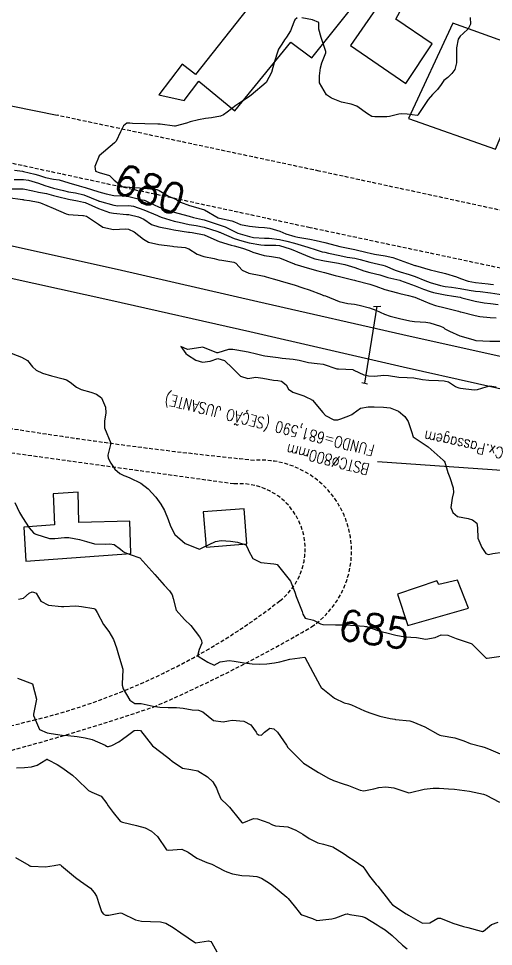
# Model space of a CAD drawing. Header units: metres. Extents: x 292545 to 299085, y 7450245 to 7463078.
# Drawn here: x 294257.9 to 294320.8, y 7462687.8 to 7462810.6 of the extents above; entities that cross this region are included whole.
import ezdxf
from ezdxf.enums import TextEntityAlignment as Align

# ---------------------------------------------------------------- set-up
doc = ezdxf.new("R2010")
doc.units = ezdxf.units.M
doc.linetypes.add('CONTINUO', pattern=[0])
doc.linetypes.add('DASHED', pattern=[0.75, 0.5, -0.25])
for name, color, linetype in [('Cotas', 45, 'Continuous'), ('Curvas de Nivel 1m', 11, 'Continuous'), ('Curvas de Nivel 5m', 15, 'Continuous'), ('Edificações', 30, 'Continuous'), ('Linha Férrea', 20, 'Continuous'), ('Pórtico', 62, 'Continuous'), ('TEXTO', 45, 'Continuous'), ('Vias Primárias', 230, 'Continuous'), ('Vias Secundárias', 230, 'DASHED')]:
    doc.layers.add(name, color=color, linetype=linetype)
doc.styles.add('ROMANS', font='romans', dxfattribs={"height": 0.2})
doc.styles.add('Style-STANDARD', font='STANDARD.shx')

msp = doc.modelspace()

# ---------------------------------------------------------------- linework, layer by layer
at = {"layer": 'Curvas de Nivel 1m', "flags": 128}
for points, elevation in [([(294257.39, 7462790.53), (294258.43, 7462790.38), (294258.56, 7462790.35), (294260.05, 7462789.99), (294260.56, 7462789.84), (294261.49, 7462789.55), (294262.55, 7462789.34), (294263.3, 7462789.21), (294264.55, 7462788.84), (294265.94, 7462788.43), (294266.54, 7462788.28), (294266.74, 7462788.22), (294268.54, 7462787.64), (294269.51, 7462787.37), (294270.53, 7462787.16), (294271.78, 7462787.1), (294272.53, 7462787.03), (294274.27, 7462786.58), (294274.53, 7462786.54), (294274.69, 7462786.5), (294275.01, 7462786.32), (294276.51, 7462785.63), (294277.54, 7462785.26), (294278.5, 7462784.97), (294280.3, 7462784.46), (294280.5, 7462784.4), (294281.08, 7462784.25), (294282.26, 7462784), (294282.49, 7462783.95), (294282.89, 7462783.82), (294284.48, 7462783.29), (294285.28, 7462783), (294286.48, 7462782.39), (294286.95, 7462782.18), (294288.47, 7462781.72), (294289, 7462781.62), (294290.46, 7462781.53), (294291.09, 7462781.5), (294292.46, 7462781.34), (294293.44, 7462781.12), (294294.45, 7462780.83), (294296.22, 7462780.3), (294296.45, 7462780.23), (294297.03, 7462780.06), (294298.11, 7462779.72), (294298.44, 7462779.64), (294298.93, 7462779.54), (294300.43, 7462779.2), (294301.43, 7462779.01), (294302.43, 7462778.86), (294303.14, 7462778.7), (294304.43, 7462778.35), (294306.11, 7462777.95), (294306.42, 7462777.85), (294307.77, 7462777.28), (294308.41, 7462777.06), (294309.6, 7462776.71), (294310.4, 7462776.44), (294311.68, 7462775.89), (294312.39, 7462775.62), (294313.78, 7462775.25), (294314.39, 7462775.13), (294315.22, 7462775.01), (294316.38, 7462774.84), (294317.55, 7462774.64), (294318.38, 7462774.51), (294319.01, 7462774.44), (294320.38, 7462774.26), (294322.12, 7462774.01)], 681), ([(294257.31, 7462789.28), (294258.55, 7462789.27), (294259.21, 7462789.17), (294260.55, 7462788.77), (294261.37, 7462788.48), (294262.54, 7462788.12), (294263.88, 7462787.8), (294264.54, 7462787.66), (294265.47, 7462787.49), (294266.53, 7462787.23), (294268.49, 7462786.44), (294268.52, 7462786.43), (294268.54, 7462786.42), (294268.61, 7462786.4), (294270.52, 7462785.87), (294271.07, 7462785.81), (294272.52, 7462785.83), (294273.11, 7462785.75), (294274.51, 7462785.27), (294276.3, 7462784.5), (294276.49, 7462784.41), (294276.81, 7462784.3), (294278.49, 7462783.77), (294279.15, 7462783.61), (294280.48, 7462783.34), (294281.41, 7462783.17), (294282.48, 7462782.95), (294284.3, 7462782.38), (294284.47, 7462782.32), (294284.56, 7462782.29), (294284.74, 7462782.21), (294286.46, 7462781.46), (294287.48, 7462781.14), (294288.45, 7462780.91), (294289.98, 7462780.61), (294290.45, 7462780.57), (294291.98, 7462780.59), (294292.45, 7462780.53), (294293.87, 7462780.1), (294294.44, 7462779.87), (294294.83, 7462779.7), (294296.43, 7462779.02), (294297.15, 7462778.78), (294298.43, 7462778.5), (294300.25, 7462778.2), (294300.42, 7462778.17), (294301.1, 7462778.01), (294302.42, 7462777.61), (294303.62, 7462777.19), (294304.41, 7462776.98), (294305.73, 7462776.64), (294306.41, 7462776.43), (294306.78, 7462776.32), (294308.4, 7462775.95), (294308.49, 7462775.92), (294310.39, 7462775.18), (294311.51, 7462774.76), (294312.38, 7462774.45), (294312.83, 7462774.32), (294314.37, 7462774.02), (294315.49, 7462773.84), (294316.37, 7462773.68), (294316.57, 7462773.63), (294318.37, 7462773.18), (294319.53, 7462772.96), (294320.36, 7462772.85), (294321.4, 7462772.73)], 682), ([(294257.04, 7462788.04), (294258.54, 7462788.02), (294259.8, 7462787.76), (294260.53, 7462787.61), (294261.6, 7462787.41), (294262.53, 7462787.16), (294263.07, 7462787.01), (294264.53, 7462786.66), (294265.72, 7462786.43), (294266.52, 7462786.29), (294266.73, 7462786.21), (294268.51, 7462785.44), (294269.96, 7462784.92), (294270.5, 7462784.8), (294272.19, 7462784.66), (294272.5, 7462784.63), (294273.8, 7462784.34), (294274.49, 7462784.01), (294275.51, 7462783.34), (294276.48, 7462783), (294278.06, 7462782.7), (294278.48, 7462782.62), (294280.41, 7462782.32), (294280.47, 7462782.31), (294280.52, 7462782.3), (294280.9, 7462782.25), (294282.47, 7462781.93), (294282.96, 7462781.73), (294284.46, 7462781.07), (294286.05, 7462780.58), (294286.45, 7462780.48), (294287.54, 7462780.17), (294288.44, 7462779.86), (294288.92, 7462779.67), (294290.43, 7462779.22), (294291.41, 7462779.1), (294292.43, 7462778.92), (294294.38, 7462778.13), (294294.42, 7462778.11), (294294.49, 7462778.09), (294296.42, 7462777.51), (294297.54, 7462777.18), (294298.41, 7462776.95), (294299.84, 7462776.59), (294300.41, 7462776.45), (294302.15, 7462776), (294302.4, 7462775.93), (294302.49, 7462775.91), (294304.39, 7462775.41), (294305.21, 7462775.14), (294306.38, 7462774.72), (294308.05, 7462774.26), (294308.38, 7462774.18), (294309.51, 7462773.91), (294310.2, 7462773.73), (294310.37, 7462773.69), (294310.69, 7462773.58), (294312.36, 7462772.85), (294313.1, 7462772.61), (294314.36, 7462772.31), (294316.14, 7462771.83), (294316.35, 7462771.76), (294316.44, 7462771.74), (294318.34, 7462771.28), (294318.99, 7462771.15), (294320.34, 7462771.02), (294321.13, 7462770.98)], 683), ([(294256.53, 7462786.9), (294258.43, 7462786.61), (294258.52, 7462786.61), (294258.6, 7462786.6), (294259.37, 7462786.51), (294260.52, 7462786.28), (294260.83, 7462786.18), (294262.51, 7462785.49), (294264.21, 7462784.73), (294264.5, 7462784.66), (294266.41, 7462784.5), (294266.49, 7462784.49), (294266.91, 7462784.42), (294268.48, 7462783.35), (294269.05, 7462782.96), (294270.48, 7462782.64), (294272.07, 7462782.76), (294272.48, 7462782.7), (294273.2, 7462782.34), (294274.46, 7462781.37), (294275.13, 7462780.99), (294276.46, 7462780.66), (294278.29, 7462780.44), (294278.45, 7462780.42), (294279.96, 7462780.26), (294280.44, 7462780.11), (294281.57, 7462779.38), (294282.43, 7462779.1), (294283.82, 7462778.83), (294284.43, 7462778.66), (294284.8, 7462778.58), (294286.42, 7462778.32), (294286.69, 7462778.18), (294287.51, 7462777.27), (294288.41, 7462776.87), (294290, 7462776.55), (294290.41, 7462776.47), (294290.67, 7462776.4), (294291.61, 7462776.12), (294292.4, 7462775.89), (294292.69, 7462775.82), (294294.39, 7462775.33), (294295.53, 7462774.93), (294296.38, 7462774.65), (294298.01, 7462774.05), (294298.27, 7462773.94), (294298.37, 7462773.91), (294298.55, 7462773.86), (294300.36, 7462773.13), (294301.49, 7462772.88), (294302.36, 7462772.76), (294303, 7462772.63), (294304.36, 7462772.29), (294305.22, 7462771.96), (294306.35, 7462771.43), (294307.11, 7462771.17), (294308.34, 7462770.88), (294309.69, 7462770.55), (294310.33, 7462770.47), (294311.82, 7462770.4), (294312.33, 7462770.3), (294313.78, 7462769.86), (294314.14, 7462769.67), (294314.32, 7462769.51), (294314.97, 7462769.19), (294316.31, 7462768.57), (294318.03, 7462768.09), (294318.3, 7462768), (294318.46, 7462767.97), (294320.3, 7462767.88), (294322.19, 7462767.88)], 684), ([(294321.11, 7462761.77), (294320.23, 7462761.92), (294319.75, 7462761.79), (294318.61, 7462761.42), (294318.23, 7462761.41), (294316.43, 7462761.63), (294316.23, 7462761.66), (294315.77, 7462761.84), (294314.83, 7462762.44), (294314.24, 7462762.58), (294313.49, 7462762.62), (294312.24, 7462762.67), (294311.37, 7462762.76), (294310.24, 7462762.99), (294309.37, 7462763.04), (294308.24, 7462763.06), (294306.9, 7462763.29), (294306.25, 7462763.32), (294305.01, 7462763.2), (294304.25, 7462763.25), (294303.66, 7462763.39), (294302.35, 7462764), (294302.25, 7462764.05), (294302.19, 7462764.06), (294300.25, 7462764.15), (294300.09, 7462764.19), (294298.26, 7462764.79), (294297.43, 7462764.89), (294296.27, 7462765.03), (294295.05, 7462765.31), (294294.27, 7462765.45), (294292.79, 7462765.6), (294292.28, 7462765.66), (294290.51, 7462765.91), (294290.28, 7462765.95), (294289.41, 7462766.15), (294288.29, 7462766.41), (294286.8, 7462766.7), (294286.29, 7462766.78), (294285.7, 7462766.78), (294284.28, 7462766.31), (294284.14, 7462766.35), (294282.29, 7462767.07), (294280.91, 7462766.88), (294280.29, 7462766.77), (294279.4, 7462767.16), (294280.06, 7462766.26), (294280.28, 7462766.05), (294281.37, 7462765.34), (294282.27, 7462765.08), (294283.28, 7462765.21), (294284.27, 7462765.59), (294285.16, 7462765.31), (294286.25, 7462764.29), (294286.35, 7462764.19), (294287.31, 7462763.24), (294288.24, 7462762.95), (294289.3, 7462763.09), (294290.24, 7462763), (294291.66, 7462762.7), (294292.24, 7462762.65), (294292.71, 7462762.58), (294293.33, 7462762.1), (294293.66, 7462761.53), (294294.22, 7462761.12), (294295.66, 7462760.64), (294296.22, 7462760.36), (294296.42, 7462760.27), (294296.84, 7462760.06), (294298.19, 7462758.42), (294298.56, 7462758.04), (294299.63, 7462757.48), (294300.18, 7462757.47), (294300.59, 7462757.6), (294301.62, 7462758.01), (294302.03, 7462758.16), (294302.19, 7462758.29), (294303.19, 7462758.99), (294304.2, 7462759.17), (294304.99, 7462759.18), (294306.2, 7462759.16), (294307.11, 7462759.03), (294308.19, 7462758.6), (294309.04, 7462757.92), (294309.49, 7462757.23), (294309.93, 7462755.9), (294310.15, 7462755.22), (294312.13, 7462753.88), (294314.12, 7462752.12), (294314.25, 7462751.99), (294314.33, 7462751.86), (294314.74, 7462750.49), (294314.98, 7462749.85), (294315.46, 7462748.45), (294315.48, 7462747.84), (294315.3, 7462747.09), (294315.15, 7462745.84), (294315.38, 7462745.19), (294316.03, 7462744.66), (294317.42, 7462744.42), (294318.02, 7462744.22), (294318.57, 7462743.8), (294318.66, 7462743.15), (294318.7, 7462741.8), (294319.22, 7462740.56), (294319.76, 7462739.79), (294319.97, 7462739.68), (294320.1, 7462739.66), (294320.68, 7462739.78), (294321.97, 7462739.94)], 684), ([(294257.42, 7462746.53), (294258.03, 7462745.21), (294258.43, 7462744.52), (294259.32, 7462743.19), (294259.88, 7462742.5), (294260, 7462742.4), (294260.19, 7462742.31), (294261.99, 7462741.75), (294262.72, 7462741.74), (294263.99, 7462741.9), (294264.57, 7462741.87), (294265.99, 7462741.61), (294266.9, 7462741.34), (294267.98, 7462741.04), (294269.37, 7462740.99), (294269.98, 7462741.04), (294270.56, 7462740.95), (294271.41, 7462740.36), (294271.7, 7462740.08), (294271.97, 7462739.91), (294272.69, 7462739.62), (294273.96, 7462739.18), (294274.74, 7462738.32), (294275.93, 7462736.97), (294276.56, 7462736.3), (294277.2, 7462735.58), (294277.91, 7462734.85), (294278.26, 7462734.28), (294278.37, 7462733.81), (294278.79, 7462732.27), (294279.86, 7462731.05), (294280.7, 7462730.25), (294281.84, 7462728.75), (294282.04, 7462728.44), (294282.12, 7462728.24), (294282.15, 7462727.91), (294281.82, 7462727.05), (294281.63, 7462726.41), (294281.66, 7462726.24), (294281.8, 7462726.09), (294282.96, 7462725.39), (294283.79, 7462724.97), (294284.58, 7462725.42), (294285.8, 7462725.61), (294286.45, 7462725.53), (294287.79, 7462725.32), (294288.82, 7462725.18), (294289.79, 7462725.11), (294290.76, 7462725.17), (294291.79, 7462725.3), (294292.49, 7462725.42), (294293.8, 7462725.79), (294295.8, 7462726.07), (294296.87, 7462724.06), (294297.77, 7462722.33), (294297.97, 7462722.05), (294299.74, 7462720.62), (294301.03, 7462720.01), (294301.6, 7462719.87), (294301.73, 7462719.84), (294301.98, 7462719.75), (294303.72, 7462718.95), (294304.42, 7462718.67), (294305.72, 7462718.26), (294307.11, 7462717.94), (294307.71, 7462717.84), (294307.82, 7462717.82), (294309.71, 7462717.6), (294310.11, 7462717.5), (294311.7, 7462716.82), (294313.42, 7462715.86), (294313.68, 7462715.73), (294313.86, 7462715.68), (294315.68, 7462715.38), (294316.83, 7462714.98), (294317.67, 7462714.63), (294319.22, 7462714.24), (294319.67, 7462714.11), (294320.42, 7462713.78), (294321.66, 7462713.25)], 686), ([(294257.89, 7462733.72), (294258.56, 7462733.85), (294259.32, 7462734.51), (294259.72, 7462734.69), (294259.9, 7462734.67), (294260.04, 7462734.63), (294260.22, 7462734.5), (294260.86, 7462733.45), (294261.89, 7462732.93), (294263.58, 7462732.76), (294263.89, 7462732.77), (294265.47, 7462732.85), (294265.89, 7462732.81), (294266.23, 7462732.76), (294267.88, 7462732.51), (294268.07, 7462732.4), (294268.32, 7462731.95), (294269.16, 7462730.39), (294269.84, 7462729.44), (294270.48, 7462728.37), (294270.89, 7462727.29), (294271.15, 7462726.37), (294271.7, 7462724.45), (294271.71, 7462724.36), (294271.62, 7462722.51), (294271.62, 7462722.36), (294271.76, 7462721.87), (294272.64, 7462720.35), (294273.31, 7462719.92), (294273.73, 7462719.92), (294274.15, 7462719.9), (294275.73, 7462719.56), (294276.59, 7462719.44), (294277.72, 7462719.39), (294278.83, 7462719.38), (294279.72, 7462719.29), (294280.89, 7462719.08), (294281.72, 7462719.02), (294282.32, 7462718.83), (294282.99, 7462718.23), (294283.71, 7462717.68), (294284.98, 7462717.47), (294285.71, 7462717.61), (294286.2, 7462717.69), (294287.71, 7462717.57), (294288.65, 7462717.1), (294289.36, 7462716.14), (294289.47, 7462715.93), (294289.68, 7462715.77), (294290.08, 7462715.73), (294290.47, 7462716.13), (294291.18, 7462716.63), (294291.69, 7462716.55), (294292.17, 7462716.12), (294293.37, 7462714.4), (294293.57, 7462714.1), (294293.66, 7462714), (294294.62, 7462713.05), (294295.57, 7462712.07), (294295.64, 7462712), (294295.84, 7462711.87), (294297.62, 7462710.8), (294298.95, 7462710.04), (294299.61, 7462709.73), (294300.89, 7462709.29), (294301.6, 7462709.04), (294303.14, 7462708.44), (294303.6, 7462708.36), (294304.94, 7462708.63), (294305.6, 7462708.79), (294306.52, 7462708.87), (294307.6, 7462708.75), (294309.32, 7462708.19), (294309.59, 7462708.1), (294309.81, 7462708.12), (294311.6, 7462708.56), (294312.77, 7462708.7), (294313.6, 7462708.7), (294314.82, 7462708.63), (294315.6, 7462708.56), (294316.26, 7462708.49), (294317.6, 7462708.31), (294319.47, 7462707.92), (294319.59, 7462707.88), (294319.8, 7462707.79), (294321.58, 7462706.84)], 687), ([(294257.77, 7462723.28), (294259.76, 7462722.5), (294260.27, 7462720.49), (294260.19, 7462720.03), (294259.89, 7462718.5), (294259.89, 7462718.32), (294260.7, 7462716.49), (294261.69, 7462716.03), (294262.22, 7462715.94), (294263.68, 7462715.73), (294264.45, 7462715.67), (294265.68, 7462715.56), (294266.71, 7462715.39), (294267.67, 7462715.13), (294269.39, 7462714.38), (294269.56, 7462714.28), (294269.66, 7462714.23), (294269.81, 7462714.23), (294270.24, 7462714.37), (294271.18, 7462714.86), (294271.68, 7462715.2), (294272.35, 7462715.68), (294273.22, 7462716.34), (294273.69, 7462716.4), (294274.05, 7462716.33), (294275.66, 7462714.31), (294277.65, 7462712.75), (294277.92, 7462712.56), (294278.26, 7462712.28), (294279.63, 7462711.37), (294280.7, 7462711.17), (294281.62, 7462710.99), (294282.94, 7462710.23), (294283.61, 7462709.55), (294284.1, 7462708.71), (294284.28, 7462708.21), (294284.68, 7462707.3), (294285.58, 7462706.47), (294285.85, 7462706.19), (294287.12, 7462704.6), (294287.47, 7462704.17), (294287.54, 7462704.11), (294287.6, 7462704.11), (294287.72, 7462704.17), (294289.03, 7462704.68), (294289.55, 7462704.66), (294291.02, 7462704.13), (294291.37, 7462703.96), (294291.54, 7462703.87), (294291.92, 7462703.73), (294293.54, 7462703.58), (294294.62, 7462703.17), (294295.53, 7462702.6), (294296.36, 7462702.06), (294297.51, 7462701.46), (294298.27, 7462701.28), (294299.51, 7462700.96), (294301.03, 7462700.01), (294301.3, 7462699.81), (294301.49, 7462699.68), (294302.33, 7462699.14), (294303.48, 7462698.33), (294303.75, 7462697.98), (294304.38, 7462697.05), (294305.24, 7462695.96), (294305.45, 7462695.72), (294306.9, 7462693.94), (294307.12, 7462693.63), (294307.42, 7462693.28), (294309.23, 7462692.08), (294309.4, 7462691.99), (294309.52, 7462691.91), (294311.39, 7462690.85), (294312.36, 7462690.9), (294313.4, 7462691.5), (294313.76, 7462691.5), (294315.39, 7462690.83), (294316.8, 7462690.4), (294317.38, 7462690.26), (294319.13, 7462689.79), (294319.33, 7462689.75), (294319.37, 7462689.75), (294319.41, 7462689.76), (294319.46, 7462689.79), (294320.52, 7462690.65), (294321.39, 7462690.97)], 688), ([(294257.63, 7462711.38), (294258.69, 7462711.45), (294259.63, 7462711.53), (294260.37, 7462711.76), (294261.51, 7462712.48), (294261.6, 7462712.52), (294261.64, 7462712.53), (294261.69, 7462712.53), (294261.82, 7462712.48), (294263.01, 7462711.83), (294263.63, 7462711.45), (294265.04, 7462710.44), (294265.62, 7462709.9), (294267.19, 7462708.41), (294267.59, 7462708.19), (294268.84, 7462707.64), (294269.58, 7462706.7), (294269.76, 7462706.38), (294270.43, 7462705.5), (294271.38, 7462704.36), (294271.54, 7462704.27), (294271.68, 7462704.22), (294273.54, 7462703.76), (294274.66, 7462703.45), (294275.53, 7462703.03), (294276.31, 7462702.3), (294277.51, 7462700.54), (294277.71, 7462700.49), (294279.51, 7462700.65), (294280.36, 7462700.25), (294281.49, 7462699.45), (294282.84, 7462698.87), (294283.48, 7462698.66), (294284.33, 7462698.21), (294285.07, 7462697.79), (294285.47, 7462697.65), (294286.25, 7462697.39), (294287.46, 7462697.13), (294288.5, 7462697.12), (294289.46, 7462697.02), (294290.09, 7462696.78), (294291.14, 7462696.12), (294291.45, 7462695.9), (294292.42, 7462695.12), (294293.43, 7462694.27), (294293.59, 7462694.1), (294294.38, 7462693.13), (294295.21, 7462692.08), (294295.4, 7462691.96), (294296.8, 7462691.46), (294297.39, 7462691.18), (294298.17, 7462691.27), (294299.4, 7462691.4), (294299.9, 7462691.53), (294301.17, 7462692.01), (294301.4, 7462692.07), (294301.46, 7462692.07), (294301.77, 7462692), (294303.18, 7462691.77), (294303.4, 7462691.73), (294303.81, 7462691.57), (294305.39, 7462690.61), (294305.79, 7462690.36), (294306.43, 7462689.94), (294307.37, 7462689.21), (294308.75, 7462687.92), (294309.35, 7462687.46)], 689)]:
    msp.add_lwpolyline(points, dxfattribs=dict(at, elevation=elevation))
at = {"layer": 'Curvas de Nivel 5m', "flags": 128}
for points, elevation in [([(294294.81, 7462810.69), (294294.5, 7462810.4), (294294.37, 7462810.09), (294293.92, 7462808.97), (294293.38, 7462808.1), (294293.13, 7462807.75), (294292.77, 7462807.21), (294292.34, 7462806.54), (294292.17, 7462806.12), (294291.83, 7462805.03), (294291.58, 7462804.12), (294291.4, 7462803.44), (294290.7, 7462802.13), (294288.69, 7462800.42), (294288.54, 7462800.3), (294288.37, 7462800.16), (294287.34, 7462799.51), (294286.67, 7462799.08), (294285.52, 7462798.2), (294285.04, 7462797.82), (294284.65, 7462797.67), (294283.43, 7462797.45), (294282.65, 7462797.34), (294281.71, 7462797.17), (294280.64, 7462796.9), (294280.15, 7462796.75), (294278.63, 7462796.34), (294278.57, 7462796.34), (294276.64, 7462796.59), (294276.33, 7462796.61), (294274.64, 7462796.64), (294272.99, 7462796.69), (294272.65, 7462796.75), (294272.26, 7462796.74), (294271.82, 7462796.36), (294271.4, 7462795.59), (294270.81, 7462794.37), (294270.73, 7462794.25), (294270.61, 7462794.11), (294268.59, 7462792.4), (294268, 7462790.98), (294268.08, 7462790.4), (294268.56, 7462790.22), (294269.96, 7462789.79), (294270.55, 7462789.19), (294271.64, 7462788.36), (294272.54, 7462788.25), (294272.64, 7462788.25), (294274.54, 7462788.15), (294276.2, 7462787.96), (294276.54, 7462787.84), (294277.74, 7462787.08), (294278.53, 7462786.78), (294278.85, 7462786.6), (294279.33, 7462786.27), (294280.52, 7462785.85), (294281.04, 7462785.72), (294282.51, 7462785.25), (294284.32, 7462784.21), (294284.49, 7462784.15), (294286.12, 7462783.81), (294286.49, 7462783.68), (294287.31, 7462783.34), (294288.48, 7462783.11), (294289.65, 7462782.98), (294290.48, 7462782.92), (294291.19, 7462782.84), (294292.48, 7462782.44), (294293.31, 7462782.1), (294294.47, 7462781.75), (294294.9, 7462781.65), (294296.46, 7462781.38), (294297.3, 7462781.22), (294298.46, 7462780.95), (294299.96, 7462780.52), (294300.45, 7462780.39), (294302.44, 7462780), (294304.07, 7462779.6), (294304.44, 7462779.51), (294305.01, 7462779.39), (294306.44, 7462779.19), (294307.47, 7462778.97), (294308.43, 7462778.61), (294310.37, 7462777.9), (294310.42, 7462777.88), (294310.44, 7462777.88), (294312.41, 7462777.32), (294313.16, 7462777.12), (294314.41, 7462776.82), (294315.86, 7462776.38), (294316.4, 7462776.17), (294317.41, 7462775.82), (294318.39, 7462775.63), (294320.06, 7462775.46), (294320.39, 7462775.42), (294320.78, 7462775.39)], 680), ([(294317.71, 7462810.72), (294317.74, 7462809.82), (294317.41, 7462809.2), (294316.78, 7462808.58), (294316.38, 7462808.23), (294316.1, 7462807.84), (294315.9, 7462806.7), (294315.88, 7462805.84), (294315.88, 7462804.7), (294315.67, 7462803.84), (294315.28, 7462803.29), (294314.72, 7462802.79), (294314.2, 7462802.36), (294313.86, 7462801.86), (294313.35, 7462801.2), (294312.69, 7462800.53), (294312.12, 7462799.88), (294311.05, 7462798.28), (294310.82, 7462797.9), (294310.76, 7462797.8), (294310.66, 7462797.74), (294309.34, 7462797.91), (294308.66, 7462797.97), (294308.25, 7462797.93), (294306.99, 7462797.61), (294306.66, 7462797.59), (294305.07, 7462797.55), (294304.66, 7462797.63), (294304.08, 7462797.98), (294302.67, 7462798.99), (294301.92, 7462799.25), (294300.68, 7462799.5), (294299.32, 7462800.03), (294298.69, 7462800.5), (294297.76, 7462802.05), (294297.76, 7462803.01), (294297.89, 7462804.05), (294298.06, 7462804.73), (294298.58, 7462806.04), (294298.59, 7462806.21), (294297.95, 7462808.05), (294297.68, 7462809.16), (294297.65, 7462810.05), (294296.81, 7462810.39), (294295.41, 7462810.68)], 680), ([(294256.34, 7462766.49), (294258.28, 7462765.75), (294259.08, 7462765.32), (294259.77, 7462764.5), (294260.26, 7462764.02), (294261.1, 7462763.63), (294262.25, 7462763.3), (294263.82, 7462762.87), (294264.24, 7462762.75), (294264.76, 7462762.44), (294265.57, 7462761.77), (294266.22, 7462761.48), (294267.49, 7462761.14), (294268.22, 7462760.86), (294268.9, 7462760.39), (294269.44, 7462759.14), (294269.45, 7462758.39), (294269.28, 7462757.28), (294269.3, 7462756.39), (294270.14, 7462754.38), (294269.73, 7462752.78), (294269.79, 7462752.38), (294270.11, 7462751.73), (294270.67, 7462750.94), (294271.32, 7462750.36), (294271.85, 7462750.11), (294272.09, 7462750.01), (294272.66, 7462749.77), (294274.08, 7462749.1), (294275.07, 7462748.32), (294276.06, 7462747.22), (294276.75, 7462746.3), (294277.22, 7462745.47), (294277.72, 7462744.28), (294278.01, 7462743.4), (294278.61, 7462742.27), (294279.98, 7462741.09), (294281.85, 7462740.36), (294281.97, 7462740.38), (294282.3, 7462740.56), (294283.98, 7462741.35), (294284.71, 7462741.47), (294285.98, 7462741.39), (294286.91, 7462741.26), (294287.98, 7462740.9), (294288.26, 7462740.45), (294288.35, 7462740.16), (294288.9, 7462739.1), (294289.96, 7462738.58), (294291.69, 7462738.39), (294291.96, 7462738.38), (294292.14, 7462738.3), (294292.3, 7462738.11), (294293.92, 7462736.09), (294294.46, 7462734.65), (294294.67, 7462734.09), (294295.2, 7462732.76), (294295.43, 7462732.08), (294295.55, 7462731.75), (294295.86, 7462731.22), (294296.97, 7462730.95), (294297.86, 7462730.48), (294298.19, 7462730.38), (294299.86, 7462730.33), (294301.54, 7462730.31), (294301.86, 7462730.29), (294303.68, 7462730.15), (294303.85, 7462730.13), (294303.98, 7462730.1), (294304.38, 7462729.97), (294305.45, 7462729.56), (294305.85, 7462729.45), (294306.47, 7462729.32), (294307.84, 7462728.95), (294309.03, 7462728.73), (294309.84, 7462728.69), (294310.59, 7462728.65), (294311.84, 7462728.45), (294313.05, 7462728.66), (294313.84, 7462729), (294314.74, 7462728.96), (294315.84, 7462728.52), (294316.35, 7462728.34), (294317.83, 7462727.87), (294317.93, 7462727.81), (294319.8, 7462725.93), (294319.92, 7462725.9), (294321.81, 7462726.18)], 685), ([(294257.49, 7462699.51), (294259.27, 7462698.5), (294259.39, 7462698.42), (294259.47, 7462698.4), (294259.59, 7462698.38), (294261.47, 7462698.3), (294262.62, 7462698.46), (294263.32, 7462698.61), (294263.47, 7462698.55), (294263.61, 7462698.45), (294265.46, 7462696.89), (294266.12, 7462696.42), (294267.44, 7462695.46), (294267.93, 7462694.9), (294268.21, 7462694.4), (294268.61, 7462693.19), (294268.89, 7462692.39), (294269.09, 7462692.07), (294269.4, 7462691.9), (294269.87, 7462691.9), (294271.4, 7462692.2), (294271.59, 7462692.17), (294273.39, 7462691.26), (294274.17, 7462691.11), (294275.39, 7462691.07), (294276.69, 7462691), (294277.39, 7462690.84), (294278.36, 7462690.28), (294279.37, 7462689.57), (294281.35, 7462688.24), (294283.06, 7462688.52), (294283.36, 7462688.4), (294283.5, 7462688.22), (294284.16, 7462687.03)], 690)]:
    msp.add_lwpolyline(points, dxfattribs=dict(at, elevation=elevation))
at = {"layer": 'Edificações'}
for points in [[(294294.99, 7462820.5), (294281.34, 7462803.16), (294279.57, 7462804.56), (294276.46, 7462800.48), (294279.84, 7462799.75), (294281.77, 7462802.29), (294286.54, 7462798.37), (294293.95, 7462807.45), (294296.75, 7462805.38), (294306.96, 7462818.22), (294301.32, 7462822.14), (294299.23, 7462819.67), (294297.48, 7462820.86), (294296.36, 7462819.48)], [(294312.66, 7462807.24), (294307.84, 7462810.48), (294308.69, 7462812.05), (294306.33, 7462813.56), (294301.87, 7462807.01), (294309.19, 7462801.99)], [(294315.4, 7462809.95), (294309.51, 7462797.34), (294321.05, 7462793.29), (294324.41, 7462801.17), (294326.1, 7462800.51), (294327.86, 7462805.46)], [(294262.68, 7462743.56), (294258.62, 7462743.25), (294258.86, 7462738.74), (294272.78, 7462739.75), (294272.63, 7462744.05), (294265.88, 7462743.86), (294265.8, 7462747.9), (294262.5, 7462747.69)], [(294282.73, 7462740.6), (294288.14, 7462741.04), (294287.76, 7462745.67), (294282.33, 7462745.3)], [(294316.03, 7462736.22), (294313.56, 7462735.66), (294313.28, 7462736.16), (294308.05, 7462734.4), (294309.44, 7462730.23), (294317.47, 7462732.52)]]:
    msp.add_lwpolyline(points, close=True, dxfattribs=at)
at = {"layer": 'Linha Férrea', "linetype": 'Continuous'}
for points in [[(294095.34, 7462801.73), (294114.71, 7462800.07), (294133.39, 7462798.32), (294157.08, 7462796.07), (294173.25, 7462795.49), (294197.52, 7462792.05), (294227.28, 7462786.76), (294247.26, 7462782.64), (294270.97, 7462777.4), (294289.57, 7462773.11), (294309.73, 7462768.54), (294329.41, 7462764.15)], [(294095.03, 7462798.7), (294114.74, 7462796.96), (294132.97, 7462795.41), (294156.6, 7462793.35), (294172.65, 7462791.41), (294196.81, 7462788), (294226.53, 7462782.66), (294246.29, 7462778.57), (294270.11, 7462773.3), (294288.54, 7462769.15), (294308.81, 7462764.47), (294328.48, 7462760.07)]]:
    msp.add_lwpolyline(points, dxfattribs=at)
at = {"layer": 'Pórtico'}
for points in [[(294303.74, 7462762.31), (294305.37, 7462772.5)], [(294304.88, 7462772.47), (294305.86, 7462772.52)], [(294303.35, 7462762.41), (294304.12, 7462762.21)]]:
    msp.add_lwpolyline(points, dxfattribs=at)
at = {"layer": 'TEXTO', "linetype": 'CONTINUO'}
msp.add_polyline3d([(294322.49, 7462750.72, 0), (294305.42, 7462751.9, 0)], dxfattribs=at)
at = {"layer": 'Vias Primárias'}
msp.add_lwpolyline([(294044.9, 7462827.7), (294139.34, 7462818.65), (294209.72, 7462808.58), (294263.04, 7462797.77)], dxfattribs=at)
at = {"layer": 'Vias Secundárias'}
for points, elevation in [([(294955.95, 7462738.2, 0.111438), (294948.35, 7462741.82, 0.052638), (294906.8, 7462746.99, 0.021321), (294862.89, 7462748.06, -0.000836), (294819.05, 7462749.83), (294748.26, 7462746.52), (294709.94, 7462745.04), (294657.27, 7462744.48), (294626.29, 7462748.37), (294578.8, 7462751.51), (294523.91, 7462753.81), (294480.79, 7462758.62), (294465.13, 7462760.67), (294434.88, 7462764.87), (294359.51, 7462777.03), (294297.71, 7462790.39), (294263.04, 7462797.77)], 699.68), ([(294186.39, 7462586), (294174.39, 7462619.65), (294162.56, 7462656.74), (294156.41, 7462677.67, -0.351362), (294158.18, 7462681.95, -0.033483), (294165.43, 7462685.35, -0.022069), (294209.83, 7462700.4, 0.012302), (294237.98, 7462709.33, 0.034007), (294275.81, 7462719.47, 0.031208), (294296.7, 7462730.07, 0.758755), (294289.29, 7462752.12, -0.016058), (294255.17, 7462756.61, 0.006113), (294178.83, 7462768.19, 0.032696), (294146.66, 7462770.54, 0.383272), (294131.68, 7462749.95, 0.068264), (294133.33, 7462732.87, 0.000773), (294142.15, 7462699.71), (294163.22, 7462631.42), (294178.86, 7462588.01)], 696.5)]:
    msp.add_lwpolyline(points, format="xyb", dxfattribs=dict(at, elevation=elevation))
at = {"layer": 'Vias Secundárias', "elevation": 699.68}
msp.add_lwpolyline([(294710.08, 7462740.23), (294657.69, 7462737.67), (294625.87, 7462741.57), (294578.67, 7462743.98), (294523.76, 7462747.73), (294479.91, 7462751.08), (294462.65, 7462753.44), (294433.65, 7462758.63), (294359.16, 7462769.59), (294296.49, 7462782.89), (294256.98, 7462791.42)], dxfattribs=at)
at = {"layer": 'Vias Secundárias'}
msp.add_lwpolyline([(294158.19, 7462690.53), (294218.23, 7462707.42), (294259.88, 7462717.7, 0.104847), (294292.5, 7462733.5, 0.74945), (294286.4, 7462748.98), (294217.57, 7462758.52), (294173.34, 7462764.36), (294150.63, 7462765.64, 0.436401), (294136.83, 7462752.35, 0.059705), (294140.34, 7462727.11, 0.025865), (294151.31, 7462692.79, 0.478539)], format="xyb", close=True, dxfattribs=at)

# ---------------------------------------------------------------- texts
at = {"layer": 'Cotas', "style": 'Style-STANDARD'}
for s, rotation, p in [('680', 339.2601, (294275.27, 7462787.99, 680)), ('685', 351.8711, (294304.97, 7462729.74, 685))]:
    msp.add_text(s, height=4, rotation=rotation, dxfattribs=at).set_placement(p, align=Align.MIDDLE_CENTER)
at = {"layer": 'TEXTO', "style": 'ROMANS', "width": 0.8}
for s, rotation, p in [('FUNDO=681,590 (SEÇÃO JUSANTE)', 166, (294305.12, 7462754.09)), ('Cx.Passagem', 167.71, (294322.22, 7462753.76)), ('BSTCØ800mm', 166, (294304.46, 7462751.58))]:
    msp.add_text(s, height=1.5, rotation=rotation, dxfattribs=at).set_placement(p)

doc.saveas('drawing.dxf')
